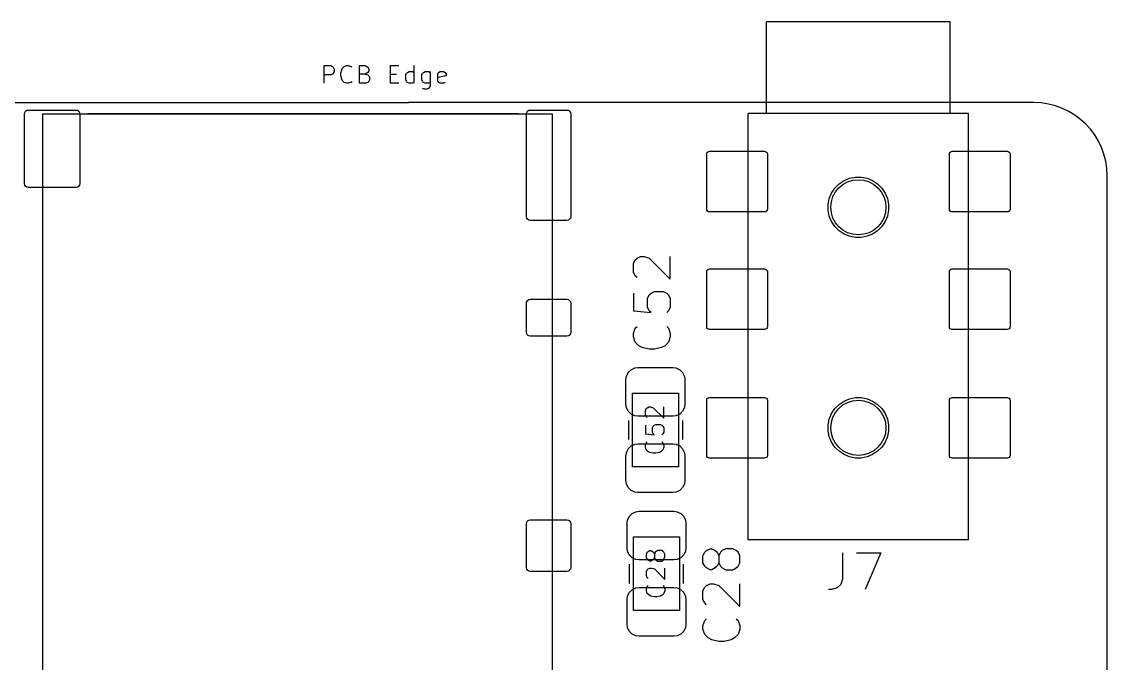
# Model space of a CAD drawing. Header units: millimetres. Extents: x 132 to 276, y -210 to -42.
# Drawn here: x 245.98 to 275.5, y -62.76 to -45.3 of the extents above; entities that cross this region are included whole.
import ezdxf

# ---------------------------------------------------------------- set-up
doc = ezdxf.new("R2010")
doc.units = ezdxf.units.MM
for name, color, linetype in [('BLACK', 7, 'CONTINUOUS'), ('GRAY3', 9, 'CONTINUOUS'), ('LYELLOW', 51, 'CONTINUOUS'), ('WHITE', 7, 'CONTINUOUS')]:
    doc.layers.add(name, color=color, linetype=linetype)

msp = doc.modelspace()

# ---------------------------------------------------------------- linework, layer by layer
at = {"layer": 'BLACK', "linetype": 'CONTINUOUS'}
for p, q in [((246.053, -47.805), (246.060764, -47.765966)), ((246.053, -49.705), (246.053, -47.805)), ((246.060764, -47.765966), (246.082875, -47.732875)), ((246.082875, -47.732875), (246.115966, -47.710764)), ((246.115966, -47.710764), (246.155, -47.703)), ((246.155, -47.703), (247.455, -47.703)), ((247.455, -47.703), (247.494034, -47.710764)), ((247.494034, -47.710764), (247.527125, -47.732875)), ((247.527125, -47.732875), (247.549236, -47.765966)), ((247.549236, -47.765966), (247.557, -47.805)), ((247.557, -47.805), (247.557, -49.705)), ((259.703, -47.805), (259.710764, -47.765966)), ((259.703, -50.605), (259.703, -47.805)), ((259.710764, -47.765966), (259.732875, -47.732875)), ((259.732875, -47.732875), (259.765966, -47.710764)), ((259.765966, -47.710764), (259.805, -47.703)), ((259.805, -47.703), (260.805, -47.703)), ((260.805, -47.703), (260.844034, -47.710764)), ((260.844034, -47.710764), (260.877125, -47.732875)), ((260.877125, -47.732875), (260.899236, -47.765966)), ((260.899236, -47.765966), (260.907, -47.805)), ((260.907, -47.805), (260.907, -50.605)), ((264.605, -48.9), (264.610709, -48.871299)), ((264.605, -50.4), (264.605, -48.9)), ((264.610709, -48.871299), (264.626967, -48.846967)), ((264.626967, -48.846967), (264.651299, -48.830709)), ((264.651299, -48.830709), (264.68, -48.825)), ((264.68, -48.825), (266.18, -48.825)), ((266.18, -48.825), (266.208701, -48.830709)), ((266.208701, -48.830709), (266.233033, -48.846967)), ((266.233033, -48.846967), (266.249291, -48.871299)), ((266.249291, -48.871299), (266.255, -48.9)), ((266.255, -48.9), (266.255, -50.4)), ((271.205, -48.9), (271.210709, -48.871299)), ((271.205, -50.4), (271.205, -48.9)), ((271.210709, -48.871299), (271.226967, -48.846967)), ((271.226967, -48.846967), (271.251299, -48.830709)), ((271.251299, -48.830709), (271.28, -48.825)), ((271.28, -48.825), (272.78, -48.825)), ((272.78, -48.825), (272.808701, -48.830709)), ((272.808701, -48.830709), (272.833033, -48.846967)), ((272.833033, -48.846967), (272.849291, -48.871299)), ((272.849291, -48.871299), (272.855, -48.9)), ((272.855, -48.9), (272.855, -50.4)), ((268.341098, -49.622415), (268.490515, -49.560524)), ((268.490515, -49.560524), (268.649136, -49.528973)), ((268.649136, -49.528973), (268.810864, -49.528973)), ((268.810864, -49.528973), (268.969485, -49.560524)), ((268.969485, -49.560524), (269.118902, -49.622415)), ((246.060764, -49.744034), (246.053, -49.705)), ((246.082875, -49.777125), (246.060764, -49.744034)), ((246.115966, -49.799236), (246.082875, -49.777125)), ((246.155, -49.807), (246.115966, -49.799236)), ((247.455, -49.807), (246.155, -49.807)), ((247.494034, -49.799236), (247.455, -49.807)), ((247.527125, -49.777125), (247.494034, -49.799236)), ((247.549236, -49.744034), (247.527125, -49.777125)), ((247.557, -49.705), (247.549236, -49.744034)), ((268.002415, -49.961098), (268.092266, -49.826626)), ((268.092266, -49.826626), (268.206626, -49.712266)), ((268.206626, -49.712266), (268.341098, -49.622415)), ((269.118902, -49.622415), (269.253374, -49.712266)), ((269.253374, -49.712266), (269.367734, -49.826626)), ((269.367734, -49.826626), (269.457585, -49.961098)), ((267.908973, -50.269136), (267.940524, -50.110515)), ((267.940524, -50.110515), (268.002415, -49.961098)), ((269.457585, -49.961098), (269.519476, -50.110515)), ((269.519476, -50.110515), (269.551027, -50.269136)), ((264.610709, -50.428701), (264.605, -50.4)), ((264.626967, -50.453033), (264.610709, -50.428701)), ((264.651299, -50.469291), (264.626967, -50.453033)), ((264.68, -50.475), (264.651299, -50.469291)), ((266.18, -50.475), (264.68, -50.475)), ((266.208701, -50.469291), (266.18, -50.475)), ((266.233033, -50.453033), (266.208701, -50.469291)), ((266.249291, -50.428701), (266.233033, -50.453033)), ((266.255, -50.4), (266.249291, -50.428701)), ((267.908973, -50.430864), (267.908973, -50.269136)), ((267.940524, -50.589485), (267.908973, -50.430864)), ((269.551027, -50.430864), (269.519476, -50.589485)), ((269.551027, -50.269136), (269.551027, -50.430864)), ((271.210709, -50.428701), (271.205, -50.4)), ((271.226967, -50.453033), (271.210709, -50.428701)), ((271.251299, -50.469291), (271.226967, -50.453033)), ((271.28, -50.475), (271.251299, -50.469291)), ((272.78, -50.475), (271.28, -50.475)), ((272.808701, -50.469291), (272.78, -50.475)), ((272.833033, -50.453033), (272.808701, -50.469291)), ((272.849291, -50.428701), (272.833033, -50.453033)), ((272.855, -50.4), (272.849291, -50.428701)), ((259.710764, -50.644034), (259.703, -50.605)), ((259.732875, -50.677125), (259.710764, -50.644034)), ((259.765966, -50.699236), (259.732875, -50.677125)), ((259.805, -50.707), (259.765966, -50.699236)), ((260.805, -50.707), (259.805, -50.707)), ((260.844034, -50.699236), (260.805, -50.707)), ((260.877125, -50.677125), (260.844034, -50.699236)), ((260.899236, -50.644034), (260.877125, -50.677125)), ((260.907, -50.605), (260.899236, -50.644034)), ((268.002415, -50.738902), (267.940524, -50.589485)), ((268.092266, -50.873374), (268.002415, -50.738902)), ((269.457585, -50.738902), (269.367734, -50.873374)), ((269.519476, -50.589485), (269.457585, -50.738902)), ((268.206626, -50.987734), (268.092266, -50.873374)), ((268.341098, -51.077585), (268.206626, -50.987734)), ((269.253374, -50.987734), (269.118902, -51.077585)), ((269.367734, -50.873374), (269.253374, -50.987734)), ((268.490515, -51.139476), (268.341098, -51.077585)), ((268.649136, -51.171027), (268.490515, -51.139476)), ((268.810864, -51.171027), (268.649136, -51.171027)), ((268.969485, -51.139476), (268.810864, -51.171027)), ((269.118902, -51.077585), (268.969485, -51.139476)), ((264.605, -52.1), (264.610709, -52.071299)), ((264.605, -53.6), (264.605, -52.1)), ((264.610709, -52.071299), (264.626967, -52.046967)), ((264.626967, -52.046967), (264.651299, -52.030709)), ((264.651299, -52.030709), (264.68, -52.025)), ((264.68, -52.025), (266.18, -52.025)), ((266.18, -52.025), (266.208701, -52.030709)), ((266.208701, -52.030709), (266.233033, -52.046967)), ((266.233033, -52.046967), (266.249291, -52.071299)), ((266.249291, -52.071299), (266.255, -52.1)), ((266.255, -52.1), (266.255, -53.6)), ((271.205, -52.1), (271.210709, -52.071299)), ((271.205, -53.6), (271.205, -52.1)), ((271.210709, -52.071299), (271.226967, -52.046967)), ((271.226967, -52.046967), (271.251299, -52.030709)), ((271.251299, -52.030709), (271.28, -52.025)), ((271.28, -52.025), (272.78, -52.025)), ((272.78, -52.025), (272.808701, -52.030709)), ((272.808701, -52.030709), (272.833033, -52.046967)), ((272.833033, -52.046967), (272.849291, -52.071299)), ((272.849291, -52.071299), (272.855, -52.1)), ((272.855, -52.1), (272.855, -53.6)), ((259.703, -52.955), (259.710764, -52.915966)), ((259.703, -53.755), (259.703, -52.955)), ((259.710764, -52.915966), (259.732875, -52.882875)), ((259.732875, -52.882875), (259.765966, -52.860764)), ((259.765966, -52.860764), (259.805, -52.853)), ((259.805, -52.853), (260.805, -52.853)), ((260.805, -52.853), (260.844034, -52.860764)), ((260.844034, -52.860764), (260.877125, -52.882875)), ((260.877125, -52.882875), (260.899236, -52.915966)), ((260.899236, -52.915966), (260.907, -52.955)), ((260.907, -52.955), (260.907, -53.755)), ((264.610709, -53.628701), (264.605, -53.6)), ((264.626967, -53.653033), (264.610709, -53.628701)), ((264.651299, -53.669291), (264.626967, -53.653033)), ((264.68, -53.675), (264.651299, -53.669291)), ((266.18, -53.675), (264.68, -53.675)), ((266.208701, -53.669291), (266.18, -53.675)), ((266.233033, -53.653033), (266.208701, -53.669291)), ((266.249291, -53.628701), (266.233033, -53.653033)), ((266.255, -53.6), (266.249291, -53.628701)), ((271.210709, -53.628701), (271.205, -53.6)), ((271.226967, -53.653033), (271.210709, -53.628701)), ((271.251299, -53.669291), (271.226967, -53.653033)), ((271.28, -53.675), (271.251299, -53.669291)), ((272.78, -53.675), (271.28, -53.675)), ((272.808701, -53.669291), (272.78, -53.675)), ((272.833033, -53.653033), (272.808701, -53.669291)), ((272.849291, -53.628701), (272.833033, -53.653033)), ((272.855, -53.6), (272.849291, -53.628701)), ((259.710764, -53.794034), (259.703, -53.755)), ((259.732875, -53.827125), (259.710764, -53.794034)), ((259.765966, -53.849236), (259.732875, -53.827125)), ((259.805, -53.857), (259.765966, -53.849236)), ((260.805, -53.857), (259.805, -53.857)), ((260.844034, -53.849236), (260.805, -53.857)), ((260.877125, -53.827125), (260.844034, -53.849236)), ((260.899236, -53.794034), (260.877125, -53.827125)), ((260.907, -53.755), (260.899236, -53.794034)), ((262.421074, -54.950884), (262.468776, -54.848588)), ((262.468776, -54.848588), (262.548588, -54.768776)), ((262.548588, -54.768776), (262.650884, -54.721074)), ((262.650884, -54.721074), (262.735, -54.71)), ((262.735, -54.71), (263.685, -54.71)), ((263.685, -54.71), (263.769116, -54.721074)), ((263.769116, -54.721074), (263.871412, -54.768776)), ((263.871412, -54.768776), (263.951224, -54.848588)), ((263.951224, -54.848588), (263.998926, -54.950884)), ((262.41, -55.035), (262.421074, -54.950884)), ((262.41, -55.71), (262.41, -55.035)), ((263.998926, -54.950884), (264.01, -55.035)), ((264.01, -55.035), (264.01, -55.71)), ((262.421074, -55.794116), (262.41, -55.71)), ((262.468776, -55.896412), (262.421074, -55.794116)), ((263.998926, -55.794116), (263.951224, -55.896412)), ((264.01, -55.71), (263.998926, -55.794116)), ((264.605, -55.6), (264.610709, -55.571299)), ((264.605, -57.1), (264.605, -55.6)), ((264.610709, -55.571299), (264.626967, -55.546967)), ((264.626967, -55.546967), (264.651299, -55.530709)), ((264.651299, -55.530709), (264.68, -55.525)), ((264.68, -55.525), (266.18, -55.525)), ((266.18, -55.525), (266.208701, -55.530709)), ((266.208701, -55.530709), (266.233033, -55.546967)), ((266.233033, -55.546967), (266.249291, -55.571299)), ((266.249291, -55.571299), (266.255, -55.6)), ((266.255, -55.6), (266.255, -57.1)), ((268.092266, -55.826626), (268.206626, -55.712266)), ((268.206626, -55.712266), (268.341098, -55.622415)), ((268.341098, -55.622415), (268.490515, -55.560524)), ((268.490515, -55.560524), (268.649136, -55.528973)), ((268.649136, -55.528973), (268.810864, -55.528973)), ((268.810864, -55.528973), (268.969485, -55.560524)), ((268.969485, -55.560524), (269.118902, -55.622415)), ((269.118902, -55.622415), (269.253374, -55.712266)), ((269.253374, -55.712266), (269.367734, -55.826626)), ((271.205, -55.6), (271.210709, -55.571299)), ((271.205, -57.1), (271.205, -55.6)), ((271.210709, -55.571299), (271.226967, -55.546967)), ((271.226967, -55.546967), (271.251299, -55.530709)), ((271.251299, -55.530709), (271.28, -55.525)), ((271.28, -55.525), (272.78, -55.525)), ((272.78, -55.525), (272.808701, -55.530709)), ((272.808701, -55.530709), (272.833033, -55.546967)), ((272.833033, -55.546967), (272.849291, -55.571299)), ((272.849291, -55.571299), (272.855, -55.6)), ((272.855, -55.6), (272.855, -57.1)), ((262.548588, -55.976224), (262.468776, -55.896412)), ((262.650884, -56.023926), (262.548588, -55.976224)), ((262.735, -56.035), (262.650884, -56.023926)), ((263.685, -56.035), (262.735, -56.035)), ((263.769116, -56.023926), (263.685, -56.035)), ((263.871412, -55.976224), (263.769116, -56.023926)), ((263.951224, -55.896412), (263.871412, -55.976224)), ((267.940524, -56.110515), (268.002415, -55.961098)), ((268.002415, -55.961098), (268.092266, -55.826626)), ((269.367734, -55.826626), (269.457585, -55.961098)), ((269.457585, -55.961098), (269.519476, -56.110515)), ((267.908973, -56.269136), (267.940524, -56.110515)), ((267.908973, -56.430864), (267.908973, -56.269136)), ((269.519476, -56.110515), (269.551027, -56.269136)), ((269.551027, -56.269136), (269.551027, -56.430864)), ((267.940524, -56.589485), (267.908973, -56.430864)), ((268.002415, -56.738902), (267.940524, -56.589485)), ((269.519476, -56.589485), (269.457585, -56.738902)), ((269.551027, -56.430864), (269.519476, -56.589485)), ((262.421074, -57.025884), (262.468776, -56.923588)), ((262.468776, -56.923588), (262.548588, -56.843776)), ((262.548588, -56.843776), (262.650884, -56.796074)), ((262.650884, -56.796074), (262.735, -56.785)), ((262.735, -56.785), (263.685, -56.785)), ((263.685, -56.785), (263.769116, -56.796074)), ((263.769116, -56.796074), (263.871412, -56.843776)), ((263.871412, -56.843776), (263.951224, -56.923588)), ((263.951224, -56.923588), (263.998926, -57.025884)), ((268.092266, -56.873374), (268.002415, -56.738902)), ((268.206626, -56.987734), (268.092266, -56.873374)), ((269.367734, -56.873374), (269.253374, -56.987734)), ((269.457585, -56.738902), (269.367734, -56.873374)), ((262.41, -57.11), (262.421074, -57.025884)), ((262.41, -57.785), (262.41, -57.11)), ((263.998926, -57.025884), (264.01, -57.11)), ((264.01, -57.11), (264.01, -57.785)), ((264.610709, -57.128701), (264.605, -57.1)), ((264.626967, -57.153033), (264.610709, -57.128701)), ((264.651299, -57.169291), (264.626967, -57.153033)), ((264.68, -57.175), (264.651299, -57.169291)), ((266.18, -57.175), (264.68, -57.175)), ((266.208701, -57.169291), (266.18, -57.175)), ((266.233033, -57.153033), (266.208701, -57.169291)), ((266.249291, -57.128701), (266.233033, -57.153033)), ((266.255, -57.1), (266.249291, -57.128701)), ((268.341098, -57.077585), (268.206626, -56.987734)), ((268.490515, -57.139476), (268.341098, -57.077585)), ((268.649136, -57.171027), (268.490515, -57.139476)), ((268.810864, -57.171027), (268.649136, -57.171027)), ((268.969485, -57.139476), (268.810864, -57.171027)), ((269.118902, -57.077585), (268.969485, -57.139476)), ((269.253374, -56.987734), (269.118902, -57.077585)), ((271.210709, -57.128701), (271.205, -57.1)), ((271.226967, -57.153033), (271.210709, -57.128701)), ((271.251299, -57.169291), (271.226967, -57.153033)), ((271.28, -57.175), (271.251299, -57.169291)), ((272.78, -57.175), (271.28, -57.175)), ((272.808701, -57.169291), (272.78, -57.175)), ((272.833033, -57.153033), (272.808701, -57.169291)), ((272.849291, -57.128701), (272.833033, -57.153033)), ((272.855, -57.1), (272.849291, -57.128701)), ((262.421074, -57.869116), (262.41, -57.785)), ((264.01, -57.785), (263.998926, -57.869116)), ((262.468776, -57.971412), (262.421074, -57.869116)), ((262.548588, -58.051224), (262.468776, -57.971412)), ((262.650884, -58.098926), (262.548588, -58.051224)), ((262.735, -58.11), (262.650884, -58.098926)), ((263.685, -58.11), (262.735, -58.11)), ((263.769116, -58.098926), (263.685, -58.11)), ((263.871412, -58.051224), (263.769116, -58.098926)), ((263.951224, -57.971412), (263.871412, -58.051224)), ((263.998926, -57.869116), (263.951224, -57.971412)), ((262.498776, -58.758588), (262.578588, -58.678776)), ((262.578588, -58.678776), (262.680884, -58.631074)), ((262.680884, -58.631074), (262.765, -58.62)), ((262.765, -58.62), (263.715, -58.62)), ((263.715, -58.62), (263.799116, -58.631074)), ((263.799116, -58.631074), (263.901412, -58.678776)), ((263.901412, -58.678776), (263.981224, -58.758588)), ((259.703, -58.955), (259.710764, -58.915966)), ((259.703, -60.155), (259.703, -58.955)), ((259.710764, -58.915966), (259.732875, -58.882875)), ((259.732875, -58.882875), (259.765966, -58.860764)), ((259.765966, -58.860764), (259.805, -58.853)), ((259.805, -58.853), (260.805, -58.853)), ((260.805, -58.853), (260.844034, -58.860764)), ((260.844034, -58.860764), (260.877125, -58.882875)), ((260.877125, -58.882875), (260.899236, -58.915966)), ((260.899236, -58.915966), (260.907, -58.955)), ((260.907, -58.955), (260.907, -60.155)), ((262.44, -58.945), (262.451074, -58.860884)), ((262.44, -59.62), (262.44, -58.945)), ((262.451074, -58.860884), (262.498776, -58.758588)), ((263.981224, -58.758588), (264.028926, -58.860884)), ((264.028926, -58.860884), (264.04, -58.945)), ((264.04, -58.945), (264.04, -59.62)), ((262.451074, -59.704116), (262.44, -59.62)), ((264.04, -59.62), (264.028926, -59.704116)), ((262.498776, -59.806412), (262.451074, -59.704116)), ((262.578588, -59.886224), (262.498776, -59.806412)), ((262.680884, -59.933926), (262.578588, -59.886224)), ((263.901412, -59.886224), (263.799116, -59.933926)), ((263.981224, -59.806412), (263.901412, -59.886224)), ((264.028926, -59.704116), (263.981224, -59.806412)), ((259.710764, -60.194034), (259.703, -60.155)), ((259.732875, -60.227125), (259.710764, -60.194034)), ((259.765966, -60.249236), (259.732875, -60.227125)), ((260.877125, -60.227125), (260.844034, -60.249236)), ((260.899236, -60.194034), (260.877125, -60.227125)), ((260.907, -60.155), (260.899236, -60.194034)), ((262.765, -59.945), (262.680884, -59.933926)), ((263.715, -59.945), (262.765, -59.945)), ((263.799116, -59.933926), (263.715, -59.945)), ((259.805, -60.257), (259.765966, -60.249236)), ((260.805, -60.257), (259.805, -60.257)), ((260.844034, -60.249236), (260.805, -60.257)), ((262.498776, -60.833588), (262.578588, -60.753776)), ((262.578588, -60.753776), (262.680884, -60.706074)), ((262.680884, -60.706074), (262.765, -60.695)), ((262.765, -60.695), (263.715, -60.695)), ((263.715, -60.695), (263.799116, -60.706074)), ((263.799116, -60.706074), (263.901412, -60.753776)), ((263.901412, -60.753776), (263.981224, -60.833588)), ((262.44, -61.02), (262.451074, -60.935884)), ((262.44, -61.695), (262.44, -61.02)), ((262.451074, -60.935884), (262.498776, -60.833588)), ((263.981224, -60.833588), (264.028926, -60.935884)), ((264.028926, -60.935884), (264.04, -61.02)), ((264.04, -61.02), (264.04, -61.695)), ((262.451074, -61.779116), (262.44, -61.695)), ((264.04, -61.695), (264.028926, -61.779116)), ((262.498776, -61.881412), (262.451074, -61.779116)), ((262.578588, -61.961224), (262.498776, -61.881412)), ((262.680884, -62.008926), (262.578588, -61.961224)), ((263.901412, -61.961224), (263.799116, -62.008926)), ((263.981224, -61.881412), (263.901412, -61.961224)), ((264.028926, -61.779116), (263.981224, -61.881412)), ((262.765, -62.02), (262.680884, -62.008926)), ((263.715, -62.02), (262.765, -62.02)), ((263.799116, -62.008926), (263.715, -62.02))]:
    msp.add_line(p, q, dxfattribs=at)
at = {"layer": 'BLACK'}
for centre in [(268.73, -50.35), (268.73, -56.35)]:
    msp.add_circle(centre, 0.75, dxfattribs=at)
at = {"layer": 'GRAY3', "linetype": 'CONTINUOUS'}
for p, q in [((254.199288, -46.976165), (254.199288, -46.49539)), ((254.199288, -46.49539), (254.38244, -46.49539)), ((254.38244, -46.49539), (254.428228, -46.518284)), ((254.428228, -46.518284), (254.451122, -46.541178)), ((254.451122, -46.541178), (254.474016, -46.586966)), ((254.474016, -46.586966), (254.474016, -46.655648)), ((254.657169, -46.701436), (254.680063, -46.60986)), ((254.680063, -46.60986), (254.702957, -46.564072)), ((254.702957, -46.564072), (254.748745, -46.518284)), ((254.748745, -46.518284), (254.817427, -46.49539)), ((254.817427, -46.49539), (254.863215, -46.49539)), ((254.863215, -46.49539), (254.931897, -46.518284)), ((254.931897, -46.518284), (254.954791, -46.541178)), ((255.160838, -46.976165), (255.160838, -46.49539)), ((255.160838, -46.49539), (255.321096, -46.49539)), ((255.321096, -46.49539), (255.366884, -46.518284)), ((255.366884, -46.518284), (255.389778, -46.541178)), ((255.389778, -46.541178), (255.412672, -46.586966)), ((255.412672, -46.632754), (255.389778, -46.678542)), ((255.412672, -46.586966), (255.412672, -46.632754)), ((256.007918, -46.976165), (256.007918, -46.49539)), ((256.007918, -46.49539), (256.236858, -46.49539)), ((256.648951, -46.976165), (256.648951, -46.49539)), ((254.38244, -46.747224), (254.199288, -46.747224)), ((254.428228, -46.72433), (254.38244, -46.747224)), ((254.451122, -46.701436), (254.428228, -46.72433)), ((254.474016, -46.655648), (254.451122, -46.701436)), ((254.657169, -46.770118), (254.657169, -46.701436)), ((254.680063, -46.861694), (254.657169, -46.770118)), ((254.702957, -46.907482), (254.680063, -46.861694)), ((254.748745, -46.953271), (254.702957, -46.907482)), ((254.954791, -46.930376), (254.931897, -46.953271)), ((255.321096, -46.72433), (255.160838, -46.72433)), ((255.366884, -46.701436), (255.321096, -46.72433)), ((255.321096, -46.72433), (255.389778, -46.747224)), ((255.389778, -46.678542), (255.366884, -46.701436)), ((255.389778, -46.747224), (255.412672, -46.770118)), ((255.412672, -46.930376), (255.389778, -46.953271)), ((255.412672, -46.770118), (255.435566, -46.815906)), ((255.435566, -46.884588), (255.412672, -46.930376)), ((255.435566, -46.815906), (255.435566, -46.884588)), ((256.007918, -46.72433), (256.168176, -46.72433)), ((256.420011, -46.747224), (256.442905, -46.701436)), ((256.420011, -46.884588), (256.420011, -46.747224)), ((256.442905, -46.930376), (256.420011, -46.884588)), ((256.442905, -46.701436), (256.465799, -46.678542)), ((256.465799, -46.953271), (256.442905, -46.930376)), ((256.465799, -46.678542), (256.511587, -46.655648)), ((256.511587, -46.655648), (256.603163, -46.655648)), ((256.603163, -46.655648), (256.648951, -46.678542)), ((256.854998, -46.747224), (256.877892, -46.701436)), ((256.854998, -46.884588), (256.854998, -46.747224)), ((256.877892, -46.930376), (256.854998, -46.884588)), ((256.877892, -46.701436), (256.900786, -46.678542)), ((256.900786, -46.953271), (256.877892, -46.930376)), ((256.900786, -46.678542), (256.946574, -46.655648)), ((256.946574, -46.655648), (257.03815, -46.655648)), ((257.03815, -46.655648), (257.083938, -46.678542)), ((257.083938, -46.655648), (257.083938, -47.044847)), ((257.289985, -46.72433), (257.312879, -46.678542)), ((257.289985, -46.907482), (257.289985, -46.72433)), ((257.518925, -46.770118), (257.289985, -46.815906)), ((257.312879, -46.953271), (257.289985, -46.907482)), ((257.312879, -46.678542), (257.358667, -46.655648)), ((257.358667, -46.655648), (257.450243, -46.655648)), ((257.450243, -46.655648), (257.496031, -46.678542)), ((257.496031, -46.678542), (257.518925, -46.72433)), ((257.518925, -46.72433), (257.518925, -46.770118)), ((254.817427, -46.976165), (254.748745, -46.953271)), ((254.863215, -46.976165), (254.817427, -46.976165)), ((254.931897, -46.953271), (254.863215, -46.976165)), ((255.34399, -46.976165), (255.160838, -46.976165)), ((255.389778, -46.953271), (255.34399, -46.976165)), ((256.236858, -46.976165), (256.007918, -46.976165)), ((256.511587, -46.976165), (256.465799, -46.953271)), ((256.603163, -46.976165), (256.511587, -46.976165)), ((256.648951, -46.953271), (256.603163, -46.976165)), ((256.92368, -47.136423), (256.877892, -47.113529)), ((256.946574, -46.976165), (256.900786, -46.953271)), ((256.992362, -47.136423), (256.92368, -47.136423)), ((257.03815, -46.976165), (256.946574, -46.976165)), ((257.03815, -47.113529), (256.992362, -47.136423)), ((257.083938, -46.953271), (257.03815, -46.976165)), ((257.061044, -47.090635), (257.03815, -47.113529)), ((257.083938, -47.044847), (257.061044, -47.090635)), ((257.358667, -46.976165), (257.312879, -46.953271)), ((257.450243, -46.976165), (257.358667, -46.976165)), ((257.496031, -46.953271), (257.450243, -46.976165)), ((246.555, -47.805), (260.405, -47.805)), ((246.555, -63.955), (246.555, -47.805)), ((260.405, -47.805), (260.405, -63.955)), ((262.585, -57.41), (262.585, -55.41)), ((262.585, -55.41), (263.835, -55.41)), ((263.835, -55.41), (263.835, -57.41)), ((262.984768, -55.802857), (263.032387, -55.779047)), ((263.032387, -55.779047), (263.080006, -55.779047)), ((263.080006, -55.779047), (263.151435, -55.802857)), ((263.437149, -56.088571), (263.437149, -55.779047)), ((262.937149, -55.874285), (262.960959, -55.826666)), ((262.937149, -55.993333), (262.937149, -55.874285)), ((262.960959, -56.040952), (262.937149, -55.993333)), ((262.960959, -55.826666), (262.984768, -55.802857)), ((262.984768, -56.064761), (262.960959, -56.040952)), ((263.151435, -55.802857), (263.437149, -56.088571)), ((262.937149, -56.279047), (262.937149, -56.517142)), ((263.127625, -56.350475), (263.151435, -56.302856)), ((263.127625, -56.469523), (263.127625, -56.350475)), ((263.151435, -56.302856), (263.175244, -56.279047)), ((263.175244, -56.279047), (263.222863, -56.255237)), ((263.222863, -56.255237), (263.341911, -56.255237)), ((263.341911, -56.255237), (263.38953, -56.279047)), ((263.38953, -56.279047), (263.41334, -56.302856)), ((263.41334, -56.302856), (263.437149, -56.350475)), ((263.437149, -56.350475), (263.437149, -56.469523)), ((262.937149, -56.517142), (263.175244, -56.540951)), ((263.151435, -56.517142), (263.127625, -56.469523)), ((263.175244, -56.540951), (263.151435, -56.517142)), ((263.41334, -56.517142), (263.38953, -56.540951)), ((263.437149, -56.469523), (263.41334, -56.517142)), ((262.937149, -56.826666), (262.960959, -56.755237)), ((262.937149, -56.874285), (262.937149, -56.826666)), ((262.960959, -56.945713), (262.937149, -56.874285)), ((262.960959, -56.755237), (262.984768, -56.731428)), ((263.008578, -56.993332), (262.960959, -56.945713)), ((263.41334, -56.945713), (263.36572, -56.993332)), ((263.38953, -56.731428), (263.41334, -56.755237)), ((263.41334, -56.755237), (263.437149, -56.826666)), ((263.437149, -56.874285), (263.41334, -56.945713)), ((263.437149, -56.826666), (263.437149, -56.874285)), ((263.056197, -57.017142), (263.008578, -56.993332)), ((263.151435, -57.040951), (263.056197, -57.017142)), ((263.222863, -57.040951), (263.151435, -57.040951)), ((263.318101, -57.017142), (263.222863, -57.040951)), ((263.36572, -56.993332), (263.318101, -57.017142)), ((263.835, -57.41), (262.585, -57.41)), ((262.615, -59.32), (263.865, -59.32)), ((262.615, -61.32), (262.615, -59.32)), ((263.865, -59.32), (263.865, -61.32)), ((262.967149, -59.784285), (262.990959, -59.736666)), ((262.967149, -59.879523), (262.967149, -59.784285)), ((262.990959, -59.927142), (262.967149, -59.879523)), ((262.990959, -59.736666), (263.014768, -59.712857)), ((263.014768, -59.950952), (262.990959, -59.927142)), ((263.014768, -59.712857), (263.062387, -59.689047)), ((263.062387, -59.689047), (263.086197, -59.689047)), ((263.086197, -59.689047), (263.133816, -59.712857)), ((263.133816, -59.712857), (263.157625, -59.736666)), ((263.157625, -59.927142), (263.133816, -59.950952)), ((263.157625, -59.736666), (263.181435, -59.784285)), ((263.181435, -59.879523), (263.157625, -59.927142)), ((263.205244, -59.736666), (263.181435, -59.784285)), ((263.181435, -59.784285), (263.181435, -59.879523)), ((263.181435, -59.879523), (263.205244, -59.927142)), ((263.229054, -59.712857), (263.205244, -59.736666)), ((263.205244, -59.927142), (263.229054, -59.950952)), ((263.276673, -59.689047), (263.229054, -59.712857)), ((263.371911, -59.689047), (263.276673, -59.689047)), ((263.41953, -59.712857), (263.371911, -59.689047)), ((263.44334, -59.736666), (263.41953, -59.712857)), ((263.41953, -59.950952), (263.44334, -59.927142)), ((263.467149, -59.784285), (263.44334, -59.736666)), ((263.44334, -59.927142), (263.467149, -59.879523)), ((263.467149, -59.879523), (263.467149, -59.784285)), ((262.967149, -60.260475), (262.990959, -60.212856)), ((262.990959, -60.212856), (263.014768, -60.189047)), ((263.062387, -59.974761), (263.014768, -59.950952)), ((263.014768, -60.189047), (263.062387, -60.165237)), ((263.086197, -59.974761), (263.062387, -59.974761)), ((263.062387, -60.165237), (263.110006, -60.165237)), ((263.133816, -59.950952), (263.086197, -59.974761)), ((263.110006, -60.165237), (263.181435, -60.189047)), ((263.181435, -60.189047), (263.467149, -60.474761)), ((263.229054, -59.950952), (263.276673, -59.974761)), ((263.276673, -59.974761), (263.371911, -59.974761)), ((263.371911, -59.974761), (263.41953, -59.950952)), ((263.467149, -60.474761), (263.467149, -60.165237)), ((262.967149, -60.379523), (262.967149, -60.260475)), ((262.990959, -60.427142), (262.967149, -60.379523)), ((263.014768, -60.450951), (262.990959, -60.427142)), ((262.967149, -60.736666), (262.990959, -60.665237)), ((262.967149, -60.784285), (262.967149, -60.736666)), ((262.990959, -60.855713), (262.967149, -60.784285)), ((262.990959, -60.665237), (263.014768, -60.641428)), ((263.41953, -60.641428), (263.44334, -60.665237)), ((263.44334, -60.665237), (263.467149, -60.736666)), ((263.467149, -60.784285), (263.44334, -60.855713)), ((263.467149, -60.736666), (263.467149, -60.784285)), ((263.038578, -60.903332), (262.990959, -60.855713)), ((263.086197, -60.927142), (263.038578, -60.903332)), ((263.181435, -60.950951), (263.086197, -60.927142)), ((263.252863, -60.950951), (263.181435, -60.950951)), ((263.348101, -60.927142), (263.252863, -60.950951)), ((263.39572, -60.903332), (263.348101, -60.927142)), ((263.44334, -60.855713), (263.39572, -60.903332)), ((263.865, -61.32), (262.615, -61.32))]:
    msp.add_line(p, q, dxfattribs=at)
at = {"layer": 'LYELLOW', "linetype": 'CONTINUOUS'}
for p, q in [((271.23, -45.3), (266.23, -45.3)), ((266.23, -47.8), (266.23, -45.3)), ((271.23, -47.8), (271.23, -45.3)), ((259.485, -47.805), (247.775, -47.805)), ((265.73, -59.4), (265.73, -47.8)), ((271.73, -47.8), (265.73, -47.8)), ((271.73, -59.4), (271.73, -47.8)), ((246.555, -63.955), (246.555, -50.025)), ((260.405, -50.955), (260.405, -52.555)), ((262.614819, -51.878571), (262.662438, -51.783333)), ((262.614819, -52.116666), (262.614819, -51.878571)), ((262.662438, -51.783333), (262.710057, -51.735714)), ((262.710057, -51.735714), (262.805295, -51.688095)), ((262.805295, -51.688095), (262.900533, -51.688095)), ((262.900533, -51.688095), (263.04339, -51.735714)), ((263.04339, -51.735714), (263.614819, -52.307142)), ((263.614819, -52.307142), (263.614819, -51.688095)), ((262.662438, -52.211904), (262.614819, -52.116666)), ((262.710057, -52.259523), (262.662438, -52.211904)), ((262.614819, -52.688095), (262.614819, -53.164285)), ((262.995771, -52.830952), (263.04339, -52.735714)), ((262.995771, -53.069047), (262.995771, -52.830952)), ((263.04339, -52.735714), (263.091009, -52.688095)), ((263.091009, -52.688095), (263.186247, -52.640476)), ((263.186247, -52.640476), (263.424342, -52.640476)), ((263.424342, -52.640476), (263.51958, -52.688095)), ((263.51958, -52.688095), (263.5672, -52.735714)), ((263.5672, -52.735714), (263.614819, -52.830952)), ((263.614819, -52.830952), (263.614819, -53.069047)), ((263.04339, -53.164285), (262.995771, -53.069047)), ((263.614819, -53.069047), (263.5672, -53.164285)), ((262.614819, -53.164285), (263.091009, -53.211904)), ((263.091009, -53.211904), (263.04339, -53.164285)), ((263.5672, -53.164285), (263.51958, -53.211904)), ((262.614819, -53.783333), (262.662438, -53.640476)), ((262.662438, -53.640476), (262.710057, -53.592857)), ((263.51958, -53.592857), (263.5672, -53.640476)), ((263.5672, -53.640476), (263.614819, -53.783333)), ((262.614819, -53.878571), (262.614819, -53.783333)), ((262.662438, -54.021428), (262.614819, -53.878571)), ((262.757676, -54.116666), (262.662438, -54.021428)), ((263.5672, -54.021428), (263.471961, -54.116666)), ((263.614819, -53.878571), (263.5672, -54.021428)), ((263.614819, -53.783333), (263.614819, -53.878571)), ((262.852914, -54.164285), (262.757676, -54.116666)), ((263.04339, -54.211904), (262.852914, -54.164285)), ((263.186247, -54.211904), (263.04339, -54.211904)), ((263.376723, -54.164285), (263.186247, -54.211904)), ((263.471961, -54.116666), (263.376723, -54.164285)), ((262.475, -56.148748), (262.475, -56.671252)), ((263.945, -56.148748), (263.945, -56.671252)), ((271.73, -59.4), (265.73, -59.4)), ((264.504819, -59.828571), (264.552438, -59.733333)), ((264.504819, -60.019047), (264.504819, -59.828571)), ((264.552438, -59.733333), (264.600057, -59.685714)), ((264.600057, -59.685714), (264.695295, -59.638095)), ((264.695295, -59.638095), (264.742914, -59.638095)), ((264.742914, -59.638095), (264.838152, -59.685714)), ((264.838152, -59.685714), (264.885771, -59.733333)), ((264.885771, -59.733333), (264.93339, -59.828571)), ((264.981009, -59.733333), (264.93339, -59.828571)), ((264.93339, -59.828571), (264.93339, -60.019047)), ((265.028628, -59.685714), (264.981009, -59.733333)), ((265.123866, -59.638095), (265.028628, -59.685714)), ((265.314342, -59.638095), (265.123866, -59.638095)), ((265.40958, -59.685714), (265.314342, -59.638095)), ((265.4572, -59.733333), (265.40958, -59.685714)), ((265.504819, -59.828571), (265.4572, -59.733333)), ((265.504819, -60.019047), (265.504819, -59.828571)), ((268.29726, -59.753273), (268.29726, -60.466287)), ((268.677534, -59.753273), (269.343014, -59.753273)), ((269.343014, -59.753273), (268.915206, -60.751493)), ((262.505, -60.581252), (262.505, -60.058748)), ((263.975, -60.581252), (263.975, -60.058748)), ((264.552438, -60.114285), (264.504819, -60.019047)), ((264.600057, -60.161904), (264.552438, -60.114285)), ((264.695295, -60.209523), (264.600057, -60.161904)), ((264.742914, -60.209523), (264.695295, -60.209523)), ((264.838152, -60.161904), (264.742914, -60.209523)), ((264.885771, -60.114285), (264.838152, -60.161904)), ((264.93339, -60.019047), (264.885771, -60.114285)), ((264.93339, -60.019047), (264.981009, -60.114285)), ((264.981009, -60.114285), (265.028628, -60.161904)), ((265.028628, -60.161904), (265.123866, -60.209523)), ((265.123866, -60.209523), (265.314342, -60.209523)), ((265.314342, -60.209523), (265.40958, -60.161904)), ((265.40958, -60.161904), (265.4572, -60.114285)), ((265.4572, -60.114285), (265.504819, -60.019047)), ((260.405, -60.475), (260.405, -63.955)), ((268.29726, -60.466287), (268.249725, -60.60889)), ((264.504819, -60.780952), (264.552438, -60.685714)), ((264.504819, -61.019047), (264.504819, -60.780952)), ((264.552438, -60.685714), (264.600057, -60.638095)), ((264.600057, -60.638095), (264.695295, -60.590476)), ((264.695295, -60.590476), (264.790533, -60.590476)), ((264.790533, -60.590476), (264.93339, -60.638095)), ((264.93339, -60.638095), (265.504819, -61.209523)), ((265.504819, -61.209523), (265.504819, -60.590476)), ((268.012054, -60.751493), (267.916985, -60.751493)), ((268.154657, -60.703959), (268.012054, -60.751493)), ((268.249725, -60.60889), (268.154657, -60.703959)), ((264.552438, -61.114285), (264.504819, -61.019047)), ((264.600057, -61.161904), (264.552438, -61.114285)), ((264.504819, -61.733333), (264.552438, -61.590476)), ((264.552438, -61.590476), (264.600057, -61.542857)), ((265.40958, -61.542857), (265.4572, -61.590476)), ((265.4572, -61.590476), (265.504819, -61.733333)), ((264.504819, -61.828571), (264.504819, -61.733333)), ((264.552438, -61.971428), (264.504819, -61.828571)), ((264.647676, -62.066666), (264.552438, -61.971428)), ((265.4572, -61.971428), (265.361961, -62.066666)), ((265.504819, -61.828571), (265.4572, -61.971428)), ((265.504819, -61.733333), (265.504819, -61.828571)), ((264.742914, -62.114285), (264.647676, -62.066666)), ((264.93339, -62.161904), (264.742914, -62.114285)), ((265.076247, -62.161904), (264.93339, -62.161904)), ((265.266723, -62.114285), (265.076247, -62.161904)), ((265.361961, -62.066666), (265.266723, -62.114285))]:
    msp.add_line(p, q, dxfattribs=at)
at = {"layer": 'LYELLOW'}
for centre in [(268.73, -50.35), (268.73, -56.35)]:
    msp.add_circle(centre, 0.75, dxfattribs=at)
at = {"layer": 'WHITE', "linetype": 'CONTINUOUS'}
for p, q in [((155.5, -47.5), (256.5, -47.5)), ((273.5, -47.5), (256.5, -47.5)), ((275.5, -133.5), (275.5, -49.5))]:
    msp.add_line(p, q, dxfattribs=at)
at = {"layer": 'WHITE'}
for centre in [(268.73, -50.35), (268.73, -56.35)]:
    msp.add_circle(centre, 0.749999, dxfattribs=at)
msp.add_arc((273.5, -49.5), 2, 0, 90, dxfattribs=at)

doc.saveas('drawing.dxf')
